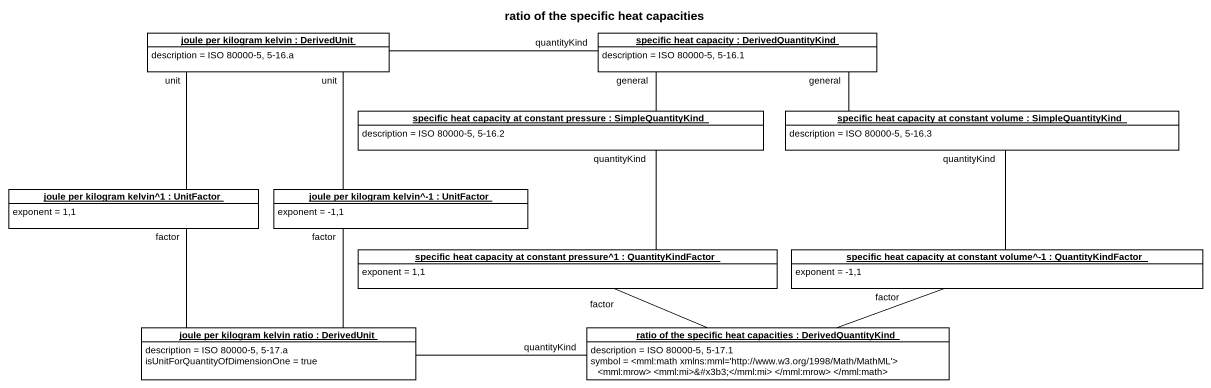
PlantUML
@startuml
title ratio of the specific heat capacities
hide circle
hide empty members
object "joule per kilogram kelvin : DerivedUnit" as joule_per_kilogram_kelvin #FFFFFF {
  description = ISO 80000-5, 5-16.a
}
object "specific heat capacity : DerivedQuantityKind" as specific_heat_capacity #FFFFFF {
  description = ISO 80000-5, 5-16.1
}
object "specific heat capacity at constant pressure : SimpleQuantityKind" as specific_heat_capacity_at #FFFFFF {
  description = ISO 80000-5, 5-16.2
}
object "specific heat capacity at constant volume : SimpleQuantityKind" as specific_heat_capacity_at_2 #FFFFFF {
  description = ISO 80000-5, 5-16.3
}
object "joule per kilogram kelvin^1 : UnitFactor" as joule_per_kilogram_kelvin_1 #FFFFFF {
  exponent = 1,1
}
object "joule per kilogram kelvin^-1 : UnitFactor" as joule_per_kilogram_kelvin_1_2 #FFFFFF {
  exponent = -1,1
}
object "specific heat capacity at constant pressure^1 : QuantityKindFactor" as specific_heat_capacity_at_3 #FFFFFF {
  exponent = 1,1
}
object "specific heat capacity at constant volume^-1 : QuantityKindFactor" as specific_heat_capacity_at_4 #FFFFFF {
  exponent = -1,1
}
object "joule per kilogram kelvin ratio : DerivedUnit" as joule_per_kilogram_kelvin_2 #FFFFFF {
  description = ISO 80000-5, 5-17.a
  isUnitForQuantityOfDimensionOne = true
}
object "ratio of the specific heat capacities : DerivedQuantityKind" as ratio_of_the_specific_heat #FFFFFF {
  description = ISO 80000-5, 5-17.1
  symbol = <mml:math xmlns:mml='http://www.w3.org/1998/Math/MathML'> <mml:mrow> <mml:mi>&#x3b3;</mml:mi> </mml:mrow> </mml:math>
}
joule_per_kilogram_kelvin -right- specific_heat_capacity : quantityKind
joule_per_kilogram_kelvin -- joule_per_kilogram_kelvin_1 : unit
joule_per_kilogram_kelvin -- joule_per_kilogram_kelvin_1_2 : unit
specific_heat_capacity_at -right- specific_heat_capacity : general
specific_heat_capacity_at -- specific_heat_capacity_at_3 : quantityKind
specific_heat_capacity_at_2 -left- specific_heat_capacity : general
specific_heat_capacity_at_2 -- specific_heat_capacity_at_4 : quantityKind
joule_per_kilogram_kelvin_1 -- joule_per_kilogram_kelvin_2 : factor
joule_per_kilogram_kelvin_1_2 -- joule_per_kilogram_kelvin_2 : factor
specific_heat_capacity_at_3 -right- ratio_of_the_specific_heat : factor
specific_heat_capacity_at_4 -left- ratio_of_the_specific_heat : factor
joule_per_kilogram_kelvin_2 -right- ratio_of_the_specific_heat : quantityKind
@enduml
